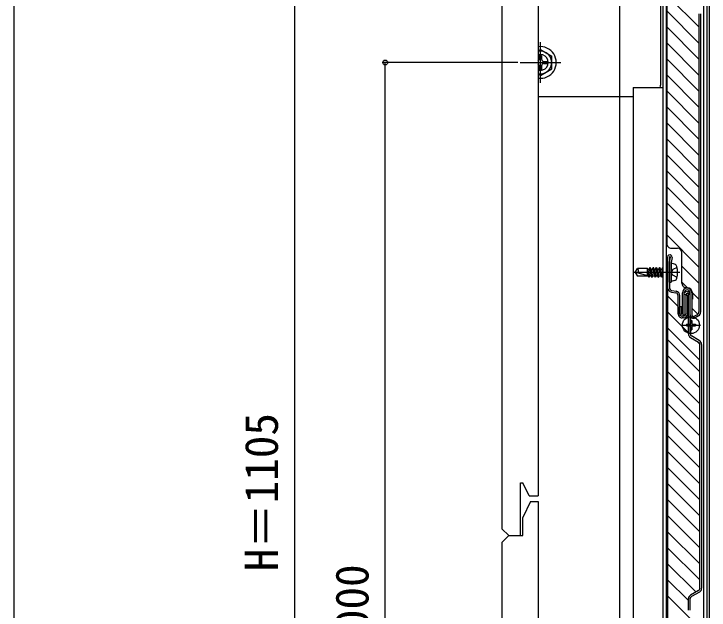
# Model space of a CAD drawing. Units: millimetres, scale not verified. Extents: x -875 to 875, y -1307 to 1300.
# Drawn here: x -875 to -568, y 575.7 to 839.1 of the extents above; entities that cross this region are included whole.
import ezdxf
from ezdxf.enums import TextEntityAlignment as Align

# ---------------------------------------------------------------- set-up
doc = ezdxf.new("R2010")
doc.units = ezdxf.units.MM
doc.header["$LTSCALE"] = 8
for name, color, linetype in [('0-4_YKK_12', 2, 'Continuous'), ('0-5_YKK_13', 4, 'Continuous'), ('0-6_YKK_D', 6, 'Continuous'), ('0-7_YKK_ZWAK', 7, 'Continuous')]:
    doc.layers.add(name, color=color, linetype=linetype)
doc.styles.add('ＭＳ ゴシック', font='')
doc.styles.get('ＭＳ ゴシック').set_extended_font_data('MS Gothic')

msp = doc.modelspace()

# ---------------------------------------------------------------- linework, layer by layer
at = {"layer": '0-4_YKK_12'}
for p, q in [((-607.5, 952.6), (-607.5, -73.4)), ((-588.5, 872.6), (-588.5, 373.6)), ((-587, 872.6), (-587, 373.6)), ((-570.5, 872.6), (-570.5, 373.6)), ((-569, 872.6), (-569, 373.6)), ((-568, 872.6), (-568, 373.6)), ((-601.5, 806.6), (-601.5, 373.6)), ((-601.5, 806.6), (-588.5, 806.6)), ((-580.913, 724.883), (-601.713, 724.883)), ((-576, 697.45), (-576, 705.75)), ((-580.15, 701.6), (-571.85, 701.6))]:
    msp.add_line(p, q, dxfattribs=at)
at = {"layer": '0-5_YKK_13'}
for p, q in [((-659.5, 875.601), (-659.5, 611.601)), ((-643.5, 875.601), (-643.5, 626.201)), ((-586.704, 875.601), (-586.7, 737.596)), ((-572.503, 833.277), (-586.703, 847.477)), ((-589.5, 844.216), (-589.5, 807.6)), ((-572.503, 826.206), (-586.703, 840.406)), ((-572.503, 839.062), (-572.5, 707.371)), ((-571.7, 707.371), (-571.703, 839.062)), ((-572.5, 819.132), (-586.7, 833.332)), ((-642.5, 808.6), (-642.5, 826.6)), ((-572.5, 812.061), (-586.7, 826.261)), ((-642.5, 823.35), (-643.5, 822.773)), ((-642.5, 823.35), (-637.5, 820.463)), ((-643, 820.75), (-643, 819.1)), ((-642, 820.75), (-643, 820.75)), ((-642, 820.75), (-642, 819.1)), ((-637.5, 814.737), (-637.5, 820.463)), ((-651.5, 817.6), (-633.5, 817.6)), ((-641, 818.1), (-639.35, 818.1)), ((-641, 817.1), (-639.35, 817.1)), ((-639.35, 817.1), (-639.35, 818.1)), ((-572.5, 804.99), (-586.7, 819.19)), ((-643, 816.1), (-643, 814.45)), ((-643, 814.45), (-642, 814.45)), ((-642.5, 811.85), (-637.5, 814.737)), ((-642, 816.1), (-642, 814.45)), ((-642.5, 811.85), (-643.5, 812.427)), ((-572.499, 797.919), (-586.7, 812.119)), ((-572.499, 790.848), (-586.699, 805.048)), ((-643.5, 802.6), (-601.5, 802.6)), ((-572.499, 783.777), (-586.699, 797.977)), ((-572.499, 776.706), (-586.699, 790.906)), ((-572.499, 769.635), (-586.699, 783.835)), ((-572.499, 762.564), (-586.699, 776.764)), ((-572.499, 755.493), (-586.699, 769.692)), ((-572.498, 748.422), (-586.699, 762.621)), ((-572.5, 741.353), (-586.701, 755.552)), ((-572.5, 734.281), (-586.701, 748.481)), ((-572.5, 727.21), (-586.7, 741.41)), ((-584.7, 735.596), (-582, 735.596)), ((-586.313, 731.596), (-586.313, 718.096)), ((-585.513, 731.596), (-585.513, 718.096)), ((-585.501, 729.379), (-585.116, 731.561)), ((-584.329, 731.422), (-584.701, 729.309)), ((-580, 720.096), (-580, 733.596)), ((-585.513, 728.596), (-585.513, 729.24)), ((-585.513, 720.596), (-585.513, 728.909)), ((-584.713, 729.17), (-584.713, 720.596)), ((-583.234, 728.487), (-584.713, 728.883)), ((-584.713, 728.883), (-584.713, 720.883)), ((-572.5, 720.139), (-580, 727.639)), ((-600.713, 724.883), (-599.651, 726.583)), ((-600.713, 724.883), (-599.651, 723.183)), ((-600.486, 724.979), (-595.213, 723.566)), ((-595.213, 726.583), (-599.651, 726.583)), ((-595.213, 723.183), (-595.213, 726.583)), ((-595.013, 726.358), (-595.213, 726.583)), ((-594.584, 722.783), (-595.213, 726.128)), ((-594.684, 722.783), (-595.213, 725.597)), ((-595.013, 726.358), (-594.435, 726.358)), ((-594.223, 723.408), (-595.013, 726.358)), ((-594.435, 726.358), (-593.645, 723.408)), ((-593.284, 722.783), (-594.074, 726.983)), ((-593.184, 722.783), (-593.974, 726.983)), ((-593.613, 726.358), (-593.974, 726.983)), ((-592.823, 723.408), (-593.613, 726.358)), ((-593.613, 726.358), (-593.035, 726.358)), ((-593.035, 726.358), (-592.245, 723.408)), ((-591.884, 722.783), (-592.674, 726.983)), ((-591.784, 722.783), (-592.574, 726.983)), ((-592.213, 726.358), (-592.574, 726.983)), ((-591.423, 723.408), (-592.213, 726.358)), ((-592.213, 726.358), (-591.635, 726.358)), ((-591.635, 726.358), (-591.274, 726.983)), ((-591.635, 726.358), (-590.845, 723.408)), ((-590.484, 722.783), (-591.274, 726.983)), ((-591.274, 726.983), (-591.174, 726.983)), ((-590.384, 722.783), (-591.174, 726.983)), ((-590.813, 726.358), (-591.174, 726.983)), ((-590.023, 723.408), (-590.813, 726.358)), ((-590.813, 726.358), (-590.235, 726.358)), ((-590.235, 726.358), (-589.874, 726.983)), ((-590.235, 726.358), (-589.445, 723.408)), ((-589.084, 722.783), (-589.874, 726.983)), ((-589.874, 726.983), (-589.774, 726.983)), ((-588.984, 722.783), (-589.774, 726.983)), ((-589.413, 726.358), (-589.774, 726.983)), ((-588.623, 723.408), (-589.413, 726.358)), ((-589.413, 726.358), (-588.835, 726.358)), ((-588.835, 726.358), (-588.5, 726.938)), ((-588.835, 726.358), (-588.5, 725.108)), ((-584.077, 726.141), (-584.746, 724.883)), ((-582.146, 727.083), (-584.077, 726.141)), ((-595.213, 723.183), (-599.651, 723.183)), ((-595.213, 724.038), (-595.045, 723.408)), ((-595.213, 723.408), (-595.045, 723.408)), ((-595.045, 723.408), (-594.684, 722.783)), ((-594.684, 722.783), (-594.584, 722.783)), ((-594.223, 723.408), (-594.584, 722.783)), ((-594.223, 723.408), (-593.645, 723.408)), ((-593.645, 723.408), (-593.284, 722.783)), ((-593.284, 722.783), (-593.184, 722.783)), ((-592.823, 723.408), (-593.184, 722.783)), ((-592.823, 723.408), (-590.845, 723.408)), ((-592.245, 723.408), (-591.884, 722.783)), ((-591.884, 722.783), (-591.784, 722.783)), ((-591.423, 723.408), (-591.784, 722.783)), ((-590.023, 723.408), (-590.384, 722.783)), ((-590.023, 723.408), (-589.445, 723.408)), ((-589.445, 723.408), (-589.084, 722.783)), ((-589.084, 722.783), (-588.984, 722.783)), ((-588.623, 723.408), (-588.984, 722.783)), ((-588.623, 723.408), (-588.5, 723.408)), ((-585.513, 720.596), (-584.713, 720.596)), ((-583.234, 721.28), (-584.713, 720.883)), ((-577.521, 718.089), (-580, 720.568)), ((-586.313, 718.096), (-586.3, 415.596)), ((-584.674, 716.129), (-582.697, 715.767)), ((-584.529, 716.916), (-582.553, 716.554)), ((-579.8, 706.596), (-579.8, 715.796)), ((-579, 706.596), (-579, 715.796)), ((-577.7, 718.096), (-578, 718.096)), ((-576.4, 706.101), (-576.4, 715.796)), ((-575.6, 715.796), (-575.6, 706.101)), ((-572.5, 713.068), (-575.407, 715.975)), ((-575.4, 715.796), (-575.4, 713.096)), ((-581.713, 709.867), (-586.308, 714.462)), ((-581.713, 706.596), (-581.713, 714.586)), ((-580.913, 706.596), (-580.913, 714.586)), ((-578.313, 714.596), (-578.313, 706.596)), ((-577.513, 714.596), (-577.513, 706.596)), ((-577.113, 697.68), (-577.113, 714.596)), ((-576.313, 697.68), (-576.313, 714.596)), ((-580.2, 709.596), (-581, 709.596)), ((-581, 706.596), (-581, 709.596)), ((-580.2, 706.596), (-580.2, 709.596)), ((-577.113, 698.196), (-586.308, 707.391)), ((-572.943, 706.44), (-575.6, 709.097)), ((-574.55, 705.495), (-573.1, 706.332)), ((-579.313, 705.596), (-579.913, 705.596)), ((-579.313, 704.796), (-579.913, 704.796)), ((-577.113, 705.267), (-577.681, 705.836)), ((-576.35, 703.65), (-575.65, 703.65)), ((-576.35, 703.65), (-576.35, 702.45)), ((-575.65, 703.65), (-575.65, 702.45)), ((-572.7, 705.639), (-574.15, 704.802)), ((-572.107, 686.12), (-586.308, 700.32)), ((-578.05, 701.95), (-578.05, 701.25)), ((-578.05, 701.95), (-576.85, 701.95)), ((-578.05, 701.25), (-576.85, 701.25)), ((-576.35, 700.75), (-576.35, 699.55)), ((-575.65, 700.75), (-575.65, 699.55)), ((-575.15, 701.95), (-573.95, 701.95)), ((-575.15, 701.25), (-573.95, 701.25)), ((-573.95, 701.95), (-573.95, 701.25)), ((-576.35, 699.55), (-575.65, 699.55)), ((-572.106, 680.983), (-586.306, 695.183)), ((-576.213, 696.122), (-572.713, 694.101)), ((-572.313, 694.794), (-575.813, 696.814)), ((-572.108, 693.191), (-573.434, 694.517)), ((-572.103, 585.371), (-572.113, 693.062)), ((-571.313, 693.062), (-571.303, 585.371)), ((-572.105, 673.912), (-586.306, 688.112)), ((-572.105, 666.841), (-586.306, 681.04)), ((-572.105, 659.77), (-586.305, 673.969)), ((-572.105, 652.699), (-586.305, 666.898)), ((-572.105, 645.628), (-586.305, 659.827)), ((-572.105, 638.556), (-586.305, 652.756)), ((-572.105, 631.485), (-586.305, 645.685)), ((-572.105, 624.414), (-586.305, 638.614)), ((-651.3, 631.901), (-650.3, 631.901)), ((-651.3, 608.601), (-651.3, 631.901)), ((-647.4, 626.201), (-650.3, 631.901)), ((-572.104, 617.343), (-586.305, 631.543)), ((-646.8, 623.601), (-650.3, 616.601)), ((-647.4, 626.201), (-643.5, 626.201)), ((-646.8, 623.601), (-643.5, 623.601)), ((-643.5, 623.601), (-643.5, 225.201)), ((-572.104, 610.272), (-586.305, 624.472)), ((-572.104, 603.201), (-586.304, 617.401)), ((-650.3, 608.601), (-650.3, 616.601)), ((-656.5, 608.601), (-659.5, 611.601)), ((-656.5, 608.601), (-659.5, 605.601)), ((-656.5, 608.601), (-650.3, 608.601)), ((-656.5, 608.601), (-651.3, 608.601)), ((-572.103, 596.129), (-586.304, 610.329)), ((-659.5, 605.601), (-659.5, 210.601)), ((-572.103, 589.058), (-586.303, 603.258)), ((-573.809, 583.693), (-586.303, 596.187)), ((-577.103, 579.916), (-586.303, 589.116)), ((-572.703, 584.332), (-576.203, 582.311)), ((-572.303, 583.639), (-575.803, 581.618)), ((-572.103, 567.845), (-586.303, 582.045)), ((-577.103, 575.68), (-577.103, 580.752)), ((-576.303, 575.68), (-576.303, 580.752))]:
    msp.add_line(p, q, dxfattribs=at)
for points in [[(-594.435, 726.358), (-594.074, 726.983), (-593.974, 726.983)], [(-593.035, 726.358), (-592.674, 726.983), (-592.574, 726.983)], [(-582.146, 722.683), (-584.077, 723.625), (-584.746, 724.883)], [(-590.845, 723.408), (-590.484, 722.783), (-590.384, 722.783)]]:
    msp.add_lwpolyline(points, dxfattribs=at)
for centre, radius in [((-578.634, 715.941), 0.1), ((-578.211, 716.472), 0.1), ((-577.712, 715.597), 0.1), ((-577.502, 716.372), 0.1), ((-577.112, 715.82), 0.1), ((-577.012, 716.472), 0.1), ((-578.411, 715.087), 0.1), ((-577.704, 714.688), 0.1), ((-576.912, 715.187), 0.1), ((-576, 701.6), 3.75)]:
    msp.add_circle(centre, radius, dxfattribs=at)
for centre, radius, start, end in [((-642.5, 817.6), 7, 261.78755, 98.21245), ((-642.5, 817.6), 5, 258.46412, 101.53588), ((-642.5, 817.6), 3.5, 253.40003, 106.59997), ((-644, 819.1), 1, 300.00612, 0), ((-644, 816.1), 1, 0, 59.99388), ((-641, 819.1), 1, 180, 270), ((-641, 816.1), 1, 90, 180), ((-594.5, 807.6), 5, 348.46304, 0), ((-584.7, 737.596), 2, 180.00096, 270.00096), ((-582, 733.596), 2, 0.00096, 90.00096), ((-585.313, 731.596), 1, 350.00096, 180.00096), ((-585.313, 731.596), 0.2, 350.00096, 180.00096), ((-584.713, 729.24), 0.8, 170.00096, 180.00096), ((-583.913, 729.17), 0.8, 170.00096, 180.00096), ((-583.596, 727.134), 1.4, 14.32332, 75), ((-600.538, 724.786), 0.2, 75, 148), ((-601.621, 725.043), 2.5, 350.31336, 38.01351), ((-592.413, 724.883), 10.5, 345.67668, 14.32332), ((-583.596, 722.632), 1.4, 285, 345.67668), ((-578, 720.096), 2, 180.00096, 270.00096), ((-584.313, 718.096), 2, 180.00096, 259.61492), ((-584.313, 718.096), 1.2, 180.00096, 259.61492), ((-582.913, 714.586), 1.2, 0.00096, 79.61492), ((-582.913, 714.586), 2, 0.00096, 79.61492), ((-577.7, 715.796), 2.1, 90.00096, 180.00096), ((-577.7, 715.796), 1.3, 90.00096, 180.00096), ((-577.313, 714.596), 1, 90.00096, 180.00096), ((-577.7, 715.796), 2.3, 0.00096, 90.00096), ((-577.7, 715.796), 2.1, 0.00096, 90.00096), ((-577.7, 715.796), 1.3, 0.00096, 90.00096), ((-577.313, 714.596), 1, 0.00096, 90.00096), ((-577.313, 714.596), 0.2, 90.00096, 180.00096), ((-577.313, 714.596), 0.2, 0.00096, 90.00096), ((-579.913, 706.596), 1.8, 180.00096, 270.00096), ((-580, 706.596), 1, 180.00096, 270.00096), ((-579.913, 706.596), 1, 180.00096, 270.00096), ((-580, 706.596), 0.2, 180.00096, 270.00096), ((-580, 706.596), 0.2, 270.00096, 0.00096), ((-580, 706.596), 1, 270.00096, 0.00096), ((-579.313, 706.596), 1, 270.00096, 0.00096), ((-579.313, 706.596), 1.8, 270.00096, 0.00096), ((-574.9, 706.101), 1.5, 180.00096, 300.00096), ((-574.9, 706.101), 0.7, 180.00096, 300.00096), ((-573.7, 707.371), 1.2, 300.00096, 0.00096), ((-573.7, 707.371), 2, 300.00096, 0.00096), ((-576.85, 702.45), 0.5, 270, 0), ((-576.85, 700.75), 0.5, 0, 90), ((-575.15, 702.45), 0.5, 180, 270), ((-575.15, 700.75), 0.5, 90, 180), ((-575.313, 697.68), 1.8, 180.00096, 240.00096), ((-575.313, 697.68), 1, 180.00096, 240.00096), ((-573.313, 693.062), 1.2, 0.00096, 60.00096), ((-573.313, 693.062), 2, 0.00096, 60.00096), ((-573.303, 585.371), 1.2, 300.00096, 0.00096), ((-573.303, 585.371), 2, 300.00096, 0.00096), ((-575.303, 580.752), 1.8, 120.00096, 180.00096), ((-575.303, 580.752), 1, 120.00096, 180.00096)]:
    msp.add_arc(centre, radius, start, end, dxfattribs=at)
at = {"layer": '0-6_YKK_D'}
for p, q in [((-751, 377.1), (-751, 915.1)), ((-652.5, 817.6), (-712, 817.6)), ((-711, 354.6), (-711, 817.6))]:
    msp.add_line(p, q, dxfattribs=at)
msp.add_circle((-711, 817.6), 1.075, dxfattribs=at)
at = {"layer": '0-7_YKK_ZWAK'}
msp.add_line((-875, 1242.6), (-875, -1307.4), dxfattribs=at)

# ---------------------------------------------------------------- texts
at = {"layer": '0-6_YKK_D', "style": 'ＭＳ ゴシック'}
for s, p in [('H＝1105', (-754, 592.861)), ('1000', (-714, 555.986))]:
    msp.add_text(s, height=14.66, rotation=90, dxfattribs=at).set_placement(p, align=Align.BOTTOM_LEFT)

doc.saveas('drawing.dxf')
